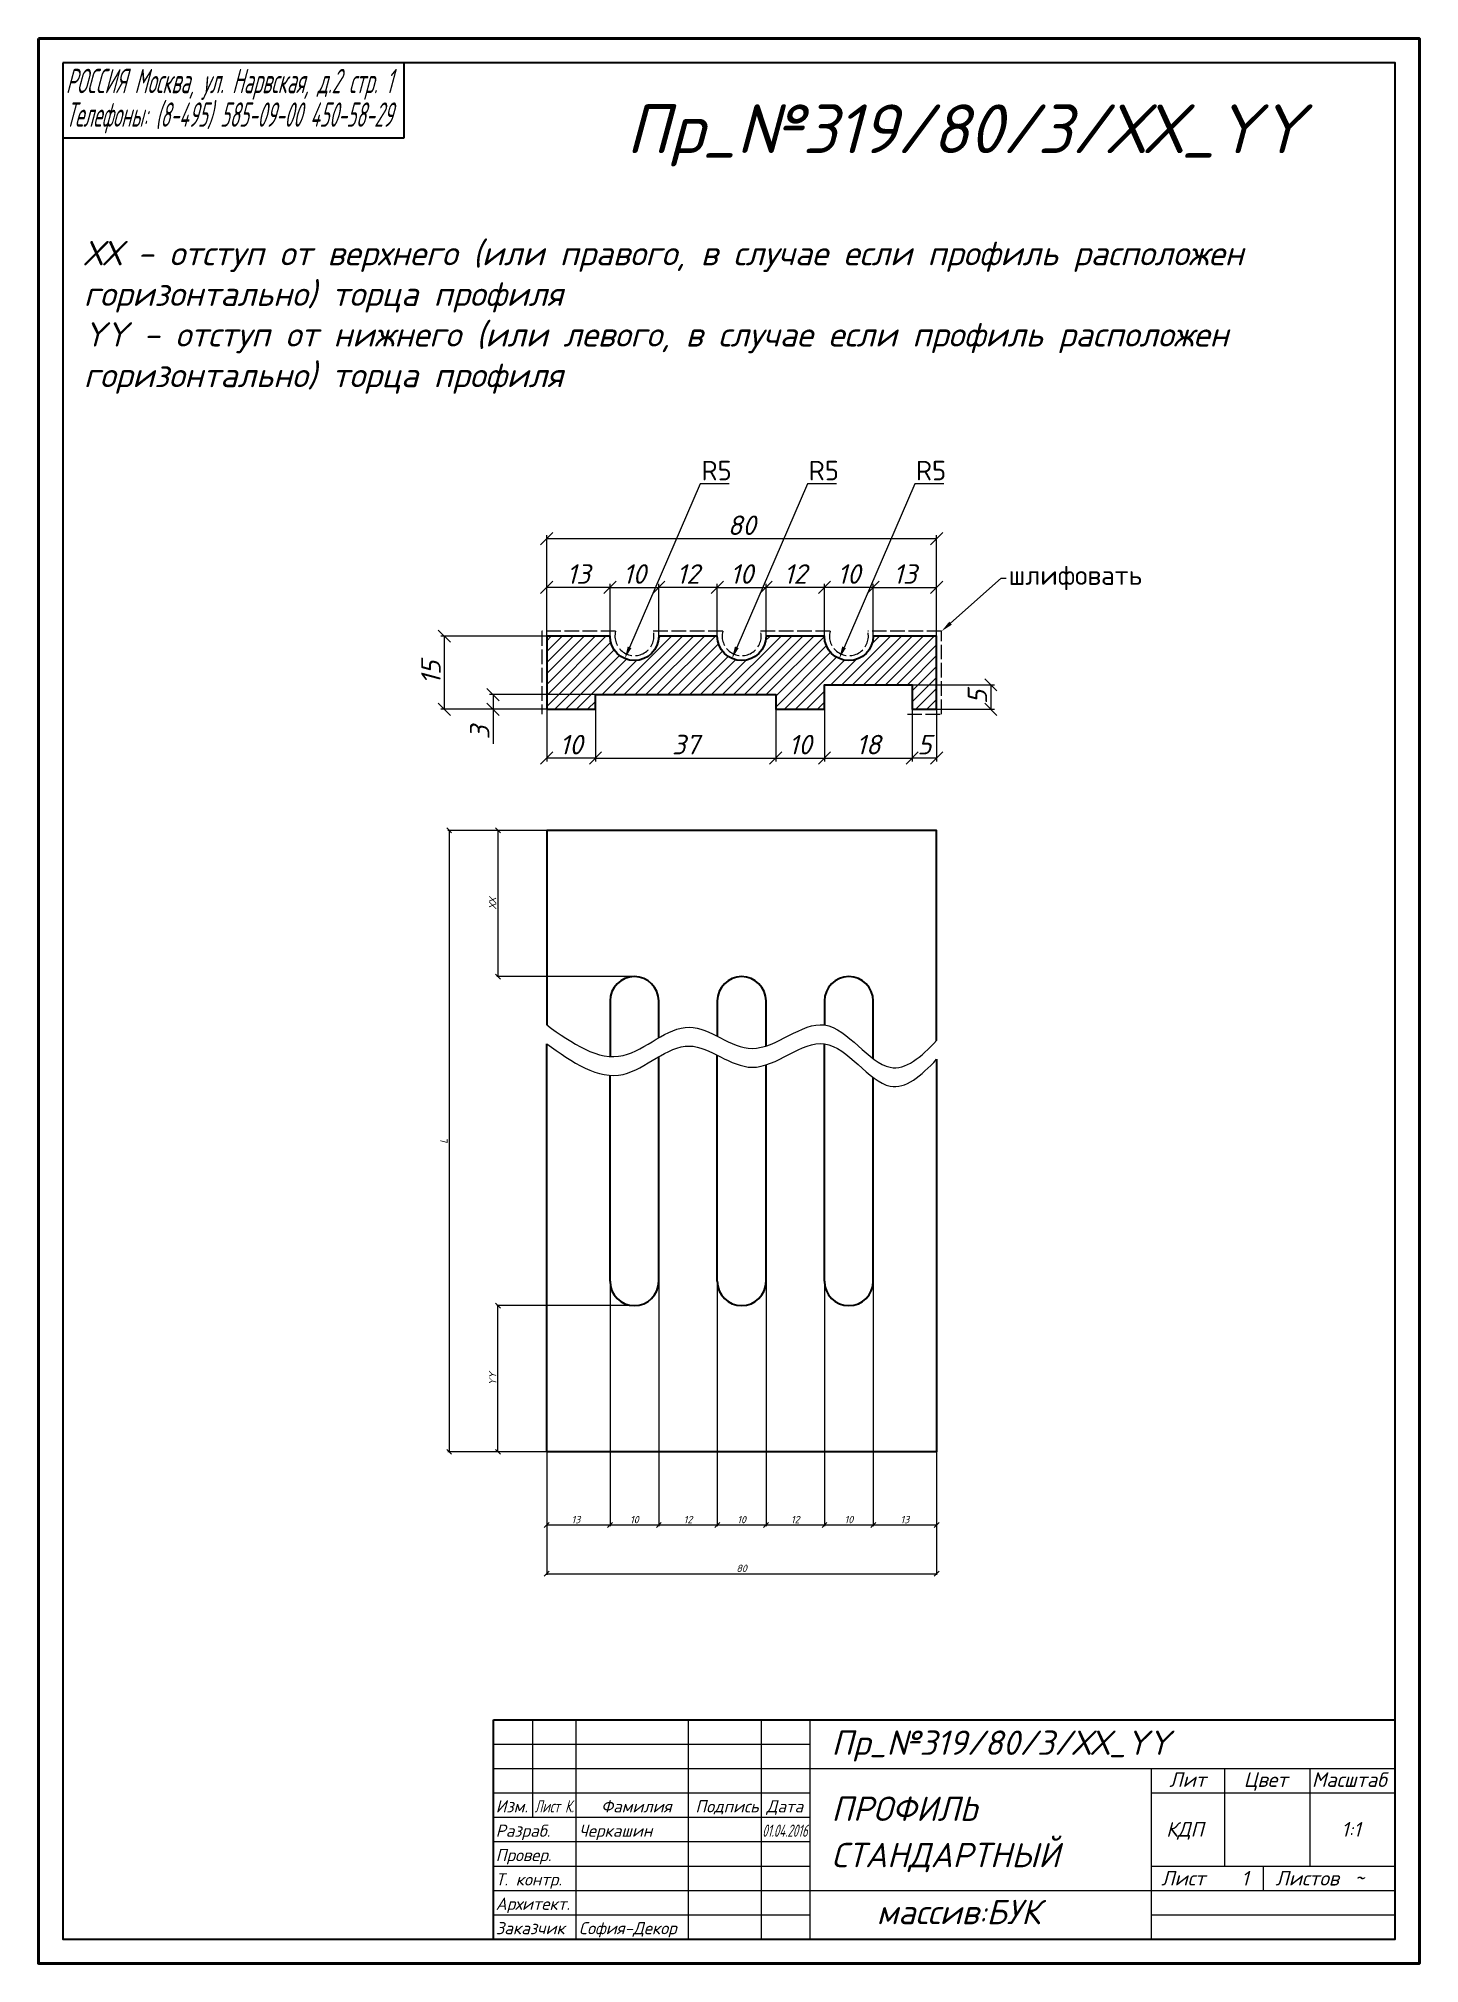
# Model space of a CAD drawing. Header units: millimetres. Extents: x 1918 to 2201, y 118 to 513.
import ezdxf
from ezdxf import colors
from ezdxf.entities.mleader import LeaderData, LeaderLine
from ezdxf.enums import TextEntityAlignment as Align
from ezdxf.math import Vec2, Vec3

# ---------------------------------------------------------------- set-up
doc = ezdxf.new("R2010")
doc.units = ezdxf.units.MM
doc.linetypes.add('ACAD_ISO02W100', pattern=[15, 12, -3])
doc.layers.get('0').update_dxf_attribs({"lineweight": 13})
for name, color, linetype, lineweight in [('Пр_№319', 1, 'Continuous', 35), ('служебный слой ЛИНИИ ПУНКТИРНЫЕ', 7, 'ACAD_ISO02W100', 13), ('служебный слой НАДПИСИ', 7, 'Continuous', 13), ('служебный слой ПОЗИЦИИ', 7, 'Continuous', 13), ('служебный слой РАЗМЕРЫ', 7, 'Continuous', 9), ('служебный слой ШТАМП', 7, 'Continuous', 30), ('служебный слой ШТРИХОВКА', 7, 'Continuous', 5)]:
    doc.layers.add(name, color=color, linetype=linetype, lineweight=lineweight)
doc.styles.add('ЕСКД', font='isocpeur.ttf', dxfattribs={"oblique": 15})
doc.styles.add('ЕСКД профили размеры', font='isocpeur.ttf')
doc.styles.add('ЕСКД штамп_текст', font='isocpeur.ttf')
doc.dimstyles.new('ЕСКД', dxfattribs={"dimtxt": 3.5, "dimasz": 2.5, "dimexe": 0.25, "dimexo": 0, "dimgap": 0.35, "dimtad": 1, "dimdec": 1, "dimzin": 9, "dimtxsty": 'ЕСКД', "dimblk": 'OBLIQUE', "dimcen": 0, "dimclrd": 256, "dimclre": 256, "dimclrt": 256, "dimadec": 1, "dimazin": 0, "dimtfac": 1, "dimtdec": 1, "dimtmove": 0, "dimatfit": 3, "dimldrblk": 'DOTSMALL', "dimfxl": 1, "dimlwd": -1, "dimlwe": -1, "dimarcsym": 0})
doc.dimstyles.new('ЕСКД профили$4', dxfattribs={"dimtxt": 1.5, "dimasz": 1, "dimexe": 0.3, "dimexo": 0, "dimgap": 0.35, "dimtad": 1, "dimtoh": 1, "dimdec": 1, "dimzin": 9, "dimtxsty": 'ЕСКД профили размеры', "dimblk": 'OBLIQUE', "dimcen": 0, "dimse1": 1, "dimclrd": 256, "dimclre": 256, "dimclrt": 256, "dimadec": 1, "dimazin": 0, "dimtfac": 1, "dimtdec": 1, "dimtofl": 0, "dimtmove": 0, "dimatfit": 3, "dimldrblk": 'DOTSMALL', "dimfxl": 1, "dimlwd": -1, "dimlwe": -1, "dimarcsym": 2})

# ---------------------------------------------------------------- blocks, each defined once
blk = doc.blocks.new('_OBLIQUE')
at = {"color": 0, "linetype": 'ByBlock'}
blk.add_line((-0.5, -0.5), (0.5, 0.5), dxfattribs=at)
blk = doc.blocks.new('*D873')
at = {"layer": 'Defpoints', "color": 0, "transparency": 16777216}
for p in [(2032.31, 378.01), (2011.31, 375.01), (2022.31, 375.01)]:
    blk.add_point(p, dxfattribs=at)
at = {"layer": 'служебный слой РАЗМЕРЫ', "transparency": 16777216}
for p, q in [((2032.31, 378.01), (2010.56, 378.01)), ((2011.31, 378.01), (2011.31, 375.01)), ((2022.31, 375.01), (2010.56, 375.01)), ((2011.31, 375.01), (2011.31, 367.94))]:
    blk.add_line(p, q, dxfattribs=at)
at = {"layer": 'служебный слой РАЗМЕРЫ', "transparency": 16777216, "xscale": 2.5, "yscale": 2.5, "zscale": 2.5}
for p, rotation in [((2011.31, 378.01), 90), ((2011.31, 375.01), 270)]:
    blk.add_blockref('_OBLIQUE', p, dxfattribs=dict(at, rotation=rotation))
at = {"layer": 'служебный слой РАЗМЕРЫ', "transparency": 16777216, "insert": (2008.56, 370.22), "char_height": 4, "attachment_point": 5, "rotation": 90, "style": 'ЕСКД'}
blk.add_mtext('3', dxfattribs=at)
blk = doc.blocks.new('_DotSmall')
at = {"color": 0, "linetype": 'ByBlock', "lineweight": -3, "const_width": 0.5}
blk.add_lwpolyline([(-0.0625, 0, 1), (0.0625, 0, 1)], format="xyb", close=True, dxfattribs=at)
blk = doc.blocks.new('*D872')
at = {"layer": 'Defpoints', "color": 0, "transparency": 16777216}
for p in [(2069.31, 375.01), (2079.31, 375.01), (2079.31, 365.01)]:
    blk.add_point(p, dxfattribs=at)
at = {"layer": 'служебный слой РАЗМЕРЫ', "transparency": 16777216}
for p, q in [((2069.31, 375.01), (2069.31, 364.26)), ((2079.31, 375.01), (2079.31, 364.26)), ((2069.31, 365.01), (2079.31, 365.01))]:
    blk.add_line(p, q, dxfattribs=at)
at = {"layer": 'служебный слой РАЗМЕРЫ', "transparency": 16777216, "xscale": 2.5, "yscale": 2.5, "zscale": 2.5, "rotation": 180}
blk.add_blockref('_OBLIQUE', (2069.31, 365.01), dxfattribs=at)
at = {"layer": 'служебный слой РАЗМЕРЫ', "transparency": 16777216, "xscale": 2.5, "yscale": 2.5, "zscale": 2.5}
blk.add_blockref('_OBLIQUE', (2079.31, 365.01), dxfattribs=at)
at = {"layer": 'служебный слой РАЗМЕРЫ', "transparency": 16777216, "insert": (2074.31, 367.76), "char_height": 4, "attachment_point": 5, "style": 'ЕСКД'}
blk.add_mtext('10', dxfattribs=at)
blk = doc.blocks.new('*D871')
at = {"layer": 'Defpoints', "color": 0, "transparency": 16777216}
for p in [(2086.3, 394.6), (2084.31, 390.01)]:
    blk.add_point(p, dxfattribs=at)
at = {"layer": 'служебный слой РАЗМЕРЫ', "transparency": 16777216}
for p, q in [((2097.82, 421.23), (2083.32, 387.71)), ((2103.77, 421.23), (2097.82, 421.23))]:
    blk.add_line(p, q, dxfattribs=at)
blk.add_solid([(2082.94, 387.88), (2083.7, 387.55), (2082.33, 385.42)], dxfattribs=at)
at = {"layer": 'служебный слой РАЗМЕРЫ', "transparency": 16777216, "insert": (2101.17, 423.98), "char_height": 4, "attachment_point": 5, "style": 'ЕСКД профили размеры'}
blk.add_mtext('R5', dxfattribs=at)
blk = doc.blocks.new('*D870')
at = {"layer": 'Defpoints', "color": 0, "transparency": 16777216}
for p in [(2064.3, 394.6), (2062.31, 390.01)]:
    blk.add_point(p, dxfattribs=at)
at = {"layer": 'служебный слой РАЗМЕРЫ', "transparency": 16777216}
for p, q in [((2075.82, 421.23), (2061.32, 387.71)), ((2081.77, 421.23), (2075.82, 421.23))]:
    blk.add_line(p, q, dxfattribs=at)
blk.add_solid([(2060.94, 387.88), (2061.7, 387.55), (2060.33, 385.42)], dxfattribs=at)
at = {"layer": 'служебный слой РАЗМЕРЫ', "transparency": 16777216, "insert": (2079.17, 423.98), "char_height": 4, "attachment_point": 5, "style": 'ЕСКД профили размеры'}
blk.add_mtext('R5', dxfattribs=at)
blk = doc.blocks.new('*D869')
at = {"layer": 'Defpoints', "color": 0, "transparency": 16777216}
for p in [(2042.3, 394.6), (2040.31, 390.01)]:
    blk.add_point(p, dxfattribs=at)
at = {"layer": 'служебный слой РАЗМЕРЫ', "transparency": 16777216}
for p, q in [((2053.82, 421.23), (2039.32, 387.71)), ((2059.77, 421.23), (2053.82, 421.23))]:
    blk.add_line(p, q, dxfattribs=at)
blk.add_solid([(2038.94, 387.88), (2039.7, 387.55), (2038.33, 385.42)], dxfattribs=at)
at = {"layer": 'служебный слой РАЗМЕРЫ', "transparency": 16777216, "insert": (2057.17, 423.98), "char_height": 4, "attachment_point": 5, "style": 'ЕСКД профили размеры'}
blk.add_mtext('R5', dxfattribs=at)
blk = doc.blocks.new('*D868')
at = {"layer": 'Defpoints', "color": 0, "transparency": 16777216}
for p in [(2045.31, 400.01), (2035.31, 390.01), (2045.31, 390.01)]:
    blk.add_point(p, dxfattribs=at)
at = {"layer": 'служебный слой РАЗМЕРЫ', "transparency": 16777216}
for p, q in [((2035.31, 390.01), (2035.31, 400.76)), ((2035.31, 400.01), (2045.31, 400.01)), ((2045.31, 390.01), (2045.31, 400.76))]:
    blk.add_line(p, q, dxfattribs=at)
at = {"layer": 'служебный слой РАЗМЕРЫ', "transparency": 16777216, "xscale": 2.5, "yscale": 2.5, "zscale": 2.5, "rotation": 180}
blk.add_blockref('_OBLIQUE', (2035.31, 400.01), dxfattribs=at)
at = {"layer": 'служебный слой РАЗМЕРЫ', "transparency": 16777216, "xscale": 2.5, "yscale": 2.5, "zscale": 2.5}
blk.add_blockref('_OBLIQUE', (2045.31, 400.01), dxfattribs=at)
at = {"layer": 'служебный слой РАЗМЕРЫ', "transparency": 16777216, "insert": (2040.31, 402.76), "char_height": 4, "attachment_point": 5, "style": 'ЕСКД'}
blk.add_mtext('10', dxfattribs=at)
blk = doc.blocks.new('*D867')
at = {"layer": 'Defpoints', "color": 0, "transparency": 16777216}
for p in [(2067.31, 400.01), (2057.31, 390.01), (2067.31, 390.01)]:
    blk.add_point(p, dxfattribs=at)
at = {"layer": 'служебный слой РАЗМЕРЫ', "transparency": 16777216}
for p, q in [((2057.31, 390.01), (2057.31, 400.76)), ((2057.31, 400.01), (2067.31, 400.01)), ((2067.31, 390.01), (2067.31, 400.76))]:
    blk.add_line(p, q, dxfattribs=at)
at = {"layer": 'служебный слой РАЗМЕРЫ', "transparency": 16777216, "xscale": 2.5, "yscale": 2.5, "zscale": 2.5, "rotation": 180}
blk.add_blockref('_OBLIQUE', (2057.31, 400.01), dxfattribs=at)
at = {"layer": 'служебный слой РАЗМЕРЫ', "transparency": 16777216, "xscale": 2.5, "yscale": 2.5, "zscale": 2.5}
blk.add_blockref('_OBLIQUE', (2067.31, 400.01), dxfattribs=at)
at = {"layer": 'служебный слой РАЗМЕРЫ', "transparency": 16777216, "insert": (2062.31, 402.76), "char_height": 4, "attachment_point": 5, "style": 'ЕСКД'}
blk.add_mtext('10', dxfattribs=at)
blk = doc.blocks.new('*D866')
at = {"layer": 'Defpoints', "color": 0, "transparency": 16777216}
for p in [(2022.31, 375.01), (2032.31, 375.01), (2022.31, 365.01)]:
    blk.add_point(p, dxfattribs=at)
at = {"layer": 'служебный слой РАЗМЕРЫ', "transparency": 16777216}
for p, q in [((2022.31, 375.01), (2022.31, 364.26)), ((2032.31, 375.01), (2032.31, 364.26)), ((2032.31, 365.01), (2022.31, 365.01))]:
    blk.add_line(p, q, dxfattribs=at)
at = {"layer": 'служебный слой РАЗМЕРЫ', "transparency": 16777216, "xscale": 2.5, "yscale": 2.5, "zscale": 2.5, "rotation": 180}
blk.add_blockref('_OBLIQUE', (2022.31, 365.01), dxfattribs=at)
at = {"layer": 'служебный слой РАЗМЕРЫ', "transparency": 16777216, "xscale": 2.5, "yscale": 2.5, "zscale": 2.5}
blk.add_blockref('_OBLIQUE', (2032.31, 365.01), dxfattribs=at)
at = {"layer": 'служебный слой РАЗМЕРЫ', "transparency": 16777216, "insert": (2027.31, 367.76), "char_height": 4, "attachment_point": 5, "style": 'ЕСКД'}
blk.add_mtext('10', dxfattribs=at)
blk = doc.blocks.new('*D865')
at = {"layer": 'Defpoints', "color": 0, "transparency": 16777216}
for p in [(2097.31, 380.01), (2102.31, 375.01), (2113.43, 375.01)]:
    blk.add_point(p, dxfattribs=at)
at = {"layer": 'служебный слой РАЗМЕРЫ', "transparency": 16777216}
for p, q in [((2097.31, 380.01), (2114.18, 380.01)), ((2113.43, 380.01), (2113.43, 375.01)), ((2102.31, 375.01), (2114.18, 375.01))]:
    blk.add_line(p, q, dxfattribs=at)
at = {"layer": 'служебный слой РАЗМЕРЫ', "transparency": 16777216, "xscale": 2.5, "yscale": 2.5, "zscale": 2.5}
for p, rotation in [((2113.43, 380.01), 90), ((2113.43, 375.01), 270)]:
    blk.add_blockref('_OBLIQUE', p, dxfattribs=dict(at, rotation=rotation))
at = {"layer": 'служебный слой РАЗМЕРЫ', "transparency": 16777216, "insert": (2110.68, 377.51), "char_height": 4, "attachment_point": 5, "rotation": 90, "style": 'ЕСКД'}
blk.add_mtext('5', dxfattribs=at)
blk = doc.blocks.new('*D864')
at = {"layer": 'Defpoints', "color": 0, "transparency": 16777216}
for p in [(2097.31, 375.01), (2102.31, 375.01), (2097.31, 365.01)]:
    blk.add_point(p, dxfattribs=at)
at = {"layer": 'служебный слой РАЗМЕРЫ', "transparency": 16777216}
for p, q in [((2097.31, 375.01), (2097.31, 364.26)), ((2102.31, 375.01), (2102.31, 364.26)), ((2102.31, 365.01), (2097.31, 365.01))]:
    blk.add_line(p, q, dxfattribs=at)
at = {"layer": 'служебный слой РАЗМЕРЫ', "transparency": 16777216, "xscale": 2.5, "yscale": 2.5, "zscale": 2.5, "rotation": 180}
blk.add_blockref('_OBLIQUE', (2097.31, 365.01), dxfattribs=at)
at = {"layer": 'служебный слой РАЗМЕРЫ', "transparency": 16777216, "xscale": 2.5, "yscale": 2.5, "zscale": 2.5}
blk.add_blockref('_OBLIQUE', (2102.31, 365.01), dxfattribs=at)
at = {"layer": 'служебный слой РАЗМЕРЫ', "transparency": 16777216, "insert": (2099.81, 367.76), "char_height": 4, "attachment_point": 5, "style": 'ЕСКД'}
blk.add_mtext('5', dxfattribs=at)
blk = doc.blocks.new('*D863')
at = {"layer": 'Defpoints', "color": 0, "transparency": 16777216}
for p in [(2022.31, 400.01), (2022.31, 390.01), (2035.31, 390.01)]:
    blk.add_point(p, dxfattribs=at)
at = {"layer": 'служебный слой РАЗМЕРЫ', "transparency": 16777216}
for p, q in [((2022.31, 390.01), (2022.31, 400.76)), ((2035.31, 400.01), (2022.31, 400.01)), ((2035.31, 390.01), (2035.31, 400.76))]:
    blk.add_line(p, q, dxfattribs=at)
at = {"layer": 'служебный слой РАЗМЕРЫ', "transparency": 16777216, "xscale": 2.5, "yscale": 2.5, "zscale": 2.5, "rotation": 180}
blk.add_blockref('_OBLIQUE', (2022.31, 400.01), dxfattribs=at)
at = {"layer": 'служебный слой РАЗМЕРЫ', "transparency": 16777216, "xscale": 2.5, "yscale": 2.5, "zscale": 2.5}
blk.add_blockref('_OBLIQUE', (2035.31, 400.01), dxfattribs=at)
at = {"layer": 'служебный слой РАЗМЕРЫ', "transparency": 16777216, "insert": (2028.81, 402.76), "char_height": 4, "attachment_point": 5, "style": 'ЕСКД'}
blk.add_mtext('13', dxfattribs=at)
blk = doc.blocks.new('*D862')
at = {"layer": 'Defpoints', "color": 0, "transparency": 16777216}
for p in [(2045.31, 400.01), (2045.31, 390.01), (2057.31, 390.01)]:
    blk.add_point(p, dxfattribs=at)
at = {"layer": 'служебный слой РАЗМЕРЫ', "transparency": 16777216}
for p, q in [((2045.31, 390.01), (2045.31, 400.76)), ((2057.31, 400.01), (2045.31, 400.01)), ((2057.31, 390.01), (2057.31, 400.76))]:
    blk.add_line(p, q, dxfattribs=at)
at = {"layer": 'служебный слой РАЗМЕРЫ', "transparency": 16777216, "xscale": 2.5, "yscale": 2.5, "zscale": 2.5, "rotation": 180}
blk.add_blockref('_OBLIQUE', (2045.31, 400.01), dxfattribs=at)
at = {"layer": 'служебный слой РАЗМЕРЫ', "transparency": 16777216, "xscale": 2.5, "yscale": 2.5, "zscale": 2.5}
blk.add_blockref('_OBLIQUE', (2057.31, 400.01), dxfattribs=at)
at = {"layer": 'служебный слой РАЗМЕРЫ', "transparency": 16777216, "insert": (2051.31, 402.76), "char_height": 4, "attachment_point": 5, "style": 'ЕСКД'}
blk.add_mtext('12', dxfattribs=at)
blk = doc.blocks.new('*D861')
at = {"layer": 'Defpoints', "color": 0, "transparency": 16777216}
for p in [(2067.31, 400.01), (2067.31, 390.01), (2079.31, 390.01)]:
    blk.add_point(p, dxfattribs=at)
at = {"layer": 'служебный слой РАЗМЕРЫ', "transparency": 16777216}
for p, q in [((2067.31, 390.01), (2067.31, 400.76)), ((2079.31, 400.01), (2067.31, 400.01)), ((2079.31, 390.01), (2079.31, 400.76))]:
    blk.add_line(p, q, dxfattribs=at)
at = {"layer": 'служебный слой РАЗМЕРЫ', "transparency": 16777216, "xscale": 2.5, "yscale": 2.5, "zscale": 2.5, "rotation": 180}
blk.add_blockref('_OBLIQUE', (2067.31, 400.01), dxfattribs=at)
at = {"layer": 'служебный слой РАЗМЕРЫ', "transparency": 16777216, "xscale": 2.5, "yscale": 2.5, "zscale": 2.5}
blk.add_blockref('_OBLIQUE', (2079.31, 400.01), dxfattribs=at)
at = {"layer": 'служебный слой РАЗМЕРЫ', "transparency": 16777216, "insert": (2073.31, 402.76), "char_height": 4, "attachment_point": 5, "style": 'ЕСКД'}
blk.add_mtext('12', dxfattribs=at)
blk = doc.blocks.new('*D860')
at = {"layer": 'Defpoints', "color": 0, "transparency": 16777216}
for p in [(2079.31, 400.01), (2079.31, 390.01), (2089.31, 390.01)]:
    blk.add_point(p, dxfattribs=at)
at = {"layer": 'служебный слой РАЗМЕРЫ', "transparency": 16777216}
for p, q in [((2079.31, 390.01), (2079.31, 400.76)), ((2089.31, 400.01), (2079.31, 400.01)), ((2089.31, 390.01), (2089.31, 400.76))]:
    blk.add_line(p, q, dxfattribs=at)
at = {"layer": 'служебный слой РАЗМЕРЫ', "transparency": 16777216, "xscale": 2.5, "yscale": 2.5, "zscale": 2.5, "rotation": 180}
blk.add_blockref('_OBLIQUE', (2079.31, 400.01), dxfattribs=at)
at = {"layer": 'служебный слой РАЗМЕРЫ', "transparency": 16777216, "xscale": 2.5, "yscale": 2.5, "zscale": 2.5}
blk.add_blockref('_OBLIQUE', (2089.31, 400.01), dxfattribs=at)
at = {"layer": 'служебный слой РАЗМЕРЫ', "transparency": 16777216, "insert": (2084.31, 402.76), "char_height": 4, "attachment_point": 5, "style": 'ЕСКД'}
blk.add_mtext('10', dxfattribs=at)
blk = doc.blocks.new('*D859')
at = {"layer": 'Defpoints', "color": 0, "transparency": 16777216}
for p in [(2102.31, 400.01), (2089.31, 390.01), (2102.31, 390.01)]:
    blk.add_point(p, dxfattribs=at)
at = {"layer": 'служебный слой РАЗМЕРЫ', "transparency": 16777216}
for p, q in [((2089.31, 390.01), (2089.31, 400.76)), ((2089.31, 400.01), (2102.31, 400.01)), ((2102.31, 390.01), (2102.31, 400.76))]:
    blk.add_line(p, q, dxfattribs=at)
at = {"layer": 'служебный слой РАЗМЕРЫ', "transparency": 16777216, "xscale": 2.5, "yscale": 2.5, "zscale": 2.5, "rotation": 180}
blk.add_blockref('_OBLIQUE', (2089.31, 400.01), dxfattribs=at)
at = {"layer": 'служебный слой РАЗМЕРЫ', "transparency": 16777216, "xscale": 2.5, "yscale": 2.5, "zscale": 2.5}
blk.add_blockref('_OBLIQUE', (2102.31, 400.01), dxfattribs=at)
at = {"layer": 'служебный слой РАЗМЕРЫ', "transparency": 16777216, "insert": (2095.81, 402.76), "char_height": 4, "attachment_point": 5, "style": 'ЕСКД'}
blk.add_mtext('13', dxfattribs=at)
blk = doc.blocks.new('*D858')
at = {"layer": 'Defpoints', "color": 0, "transparency": 16777216}
for p in [(2102.31, 410.01), (2022.31, 390.01), (2102.31, 390.01)]:
    blk.add_point(p, dxfattribs=at)
at = {"layer": 'служебный слой РАЗМЕРЫ', "transparency": 16777216}
for p, q in [((2022.31, 390.01), (2022.31, 410.76)), ((2102.31, 390.01), (2102.31, 410.76)), ((2022.31, 410.01), (2102.31, 410.01))]:
    blk.add_line(p, q, dxfattribs=at)
at = {"layer": 'служебный слой РАЗМЕРЫ', "transparency": 16777216, "xscale": 2.5, "yscale": 2.5, "zscale": 2.5, "rotation": 180}
blk.add_blockref('_OBLIQUE', (2022.31, 410.01), dxfattribs=at)
at = {"layer": 'служебный слой РАЗМЕРЫ', "transparency": 16777216, "xscale": 2.5, "yscale": 2.5, "zscale": 2.5}
blk.add_blockref('_OBLIQUE', (2102.31, 410.01), dxfattribs=at)
at = {"layer": 'служебный слой РАЗМЕРЫ', "transparency": 16777216, "insert": (2062.31, 412.76), "char_height": 4, "attachment_point": 5, "style": 'ЕСКД'}
blk.add_mtext('80', dxfattribs=at)
blk = doc.blocks.new('*D857')
at = {"layer": 'Defpoints', "color": 0, "transparency": 16777216}
for p in [(2032.31, 375.01), (2069.31, 375.01), (2069.31, 365.01)]:
    blk.add_point(p, dxfattribs=at)
at = {"layer": 'служебный слой РАЗМЕРЫ', "transparency": 16777216}
for p, q in [((2032.31, 375.01), (2032.31, 364.26)), ((2069.31, 375.01), (2069.31, 364.26)), ((2032.31, 365.01), (2069.31, 365.01))]:
    blk.add_line(p, q, dxfattribs=at)
at = {"layer": 'служебный слой РАЗМЕРЫ', "transparency": 16777216, "xscale": 2.5, "yscale": 2.5, "zscale": 2.5, "rotation": 180}
blk.add_blockref('_OBLIQUE', (2032.31, 365.01), dxfattribs=at)
at = {"layer": 'служебный слой РАЗМЕРЫ', "transparency": 16777216, "xscale": 2.5, "yscale": 2.5, "zscale": 2.5}
blk.add_blockref('_OBLIQUE', (2069.31, 365.01), dxfattribs=at)
at = {"layer": 'служебный слой РАЗМЕРЫ', "transparency": 16777216, "insert": (2050.81, 367.76), "char_height": 4, "attachment_point": 5, "style": 'ЕСКД'}
blk.add_mtext('37', dxfattribs=at)
blk = doc.blocks.new('*D856')
at = {"layer": 'Defpoints', "color": 0, "transparency": 16777216}
for p in [(2001.31, 390.01), (2022.31, 390.01), (2022.31, 375.01)]:
    blk.add_point(p, dxfattribs=at)
at = {"layer": 'служебный слой РАЗМЕРЫ', "transparency": 16777216}
for p, q in [((2022.31, 390.01), (2000.56, 390.01)), ((2001.31, 375.01), (2001.31, 390.01)), ((2022.31, 375.01), (2000.56, 375.01))]:
    blk.add_line(p, q, dxfattribs=at)
at = {"layer": 'служебный слой РАЗМЕРЫ', "transparency": 16777216, "xscale": 2.5, "yscale": 2.5, "zscale": 2.5}
for p, rotation in [((2001.31, 390.01), 90), ((2001.31, 375.01), 270)]:
    blk.add_blockref('_OBLIQUE', p, dxfattribs=dict(at, rotation=rotation))
at = {"layer": 'служебный слой РАЗМЕРЫ', "transparency": 16777216, "insert": (1998.56, 382.51), "char_height": 4, "attachment_point": 5, "rotation": 90, "style": 'ЕСКД'}
blk.add_mtext('15', dxfattribs=at)
blk = doc.blocks.new('*D855')
at = {"layer": 'Defpoints', "color": 0, "transparency": 16777216}
for p in [(2079.31, 375.01), (2097.31, 375.01), (2097.31, 365.01)]:
    blk.add_point(p, dxfattribs=at)
at = {"layer": 'служебный слой РАЗМЕРЫ', "transparency": 16777216}
for p, q in [((2079.31, 375.01), (2079.31, 364.26)), ((2097.31, 375.01), (2097.31, 364.26)), ((2079.31, 365.01), (2097.31, 365.01))]:
    blk.add_line(p, q, dxfattribs=at)
at = {"layer": 'служебный слой РАЗМЕРЫ', "transparency": 16777216, "xscale": 2.5, "yscale": 2.5, "zscale": 2.5, "rotation": 180}
blk.add_blockref('_OBLIQUE', (2079.31, 365.01), dxfattribs=at)
at = {"layer": 'служебный слой РАЗМЕРЫ', "transparency": 16777216, "xscale": 2.5, "yscale": 2.5, "zscale": 2.5}
blk.add_blockref('_OBLIQUE', (2097.31, 365.01), dxfattribs=at)
at = {"layer": 'служебный слой РАЗМЕРЫ', "transparency": 16777216, "insert": (2088.31, 367.76), "char_height": 4, "attachment_point": 5, "style": 'ЕСКД'}
blk.add_mtext('18', dxfattribs=at)
blk = doc.blocks.new('*D847')
at = {"layer": 'Defpoints', "color": 0, "transparency": 16777216}
for p in [(2035.31, 257.66), (2022.31, 222.66), (2035.31, 207.66)]:
    blk.add_point(p, dxfattribs=at)
at = {"layer": 'служебный слой РАЗМЕРЫ', "transparency": 16777216}
for p, q in [((2035.31, 257.66), (2035.31, 207.41)), ((2022.31, 222.66), (2022.31, 207.41)), ((2022.31, 207.66), (2035.31, 207.66))]:
    blk.add_line(p, q, dxfattribs=at)
at = {"layer": 'служебный слой РАЗМЕРЫ', "transparency": 16777216, "rotation": 180}
blk.add_blockref('_OBLIQUE', (2022.31, 207.66), dxfattribs=at)
at = {"layer": 'служебный слой РАЗМЕРЫ', "transparency": 16777216}
blk.add_blockref('_OBLIQUE', (2035.31, 207.66), dxfattribs=at)
at = {"layer": 'служебный слой РАЗМЕРЫ', "transparency": 16777216, "insert": (2028.31, 208.76), "char_height": 1.5, "attachment_point": 5, "style": 'ЕСКД'}
blk.add_mtext('13', dxfattribs=at)
blk = doc.blocks.new('*D846')
at = {"layer": 'Defpoints', "color": 0, "transparency": 16777216}
for p in [(2022.31, 350.16), (2002.31, 222.66), (2022.31, 222.66)]:
    blk.add_point(p, dxfattribs=at)
at = {"layer": 'служебный слой РАЗМЕРЫ', "transparency": 16777216}
for p, q in [((2022.31, 350.16), (2002.06, 350.16)), ((2002.31, 350.16), (2002.31, 222.66)), ((2022.31, 222.66), (2002.06, 222.66))]:
    blk.add_line(p, q, dxfattribs=at)
for p, rotation in [((2002.31, 350.16), 90), ((2002.31, 222.66), 270)]:
    blk.add_blockref('_OBLIQUE', p, dxfattribs=dict(at, rotation=rotation))
at = {"layer": 'служебный слой РАЗМЕРЫ', "transparency": 16777216, "insert": (2001.21, 286.41), "char_height": 1.5, "attachment_point": 5, "rotation": 90, "style": 'ЕСКД'}
blk.add_mtext('L', dxfattribs=at)
blk = doc.blocks.new('*D845')
at = {"layer": 'Defpoints', "color": 0, "transparency": 16777216}
for p in [(2022.31, 350.16), (2012.31, 320.16), (2040.31, 320.16)]:
    blk.add_point(p, dxfattribs=at)
at = {"layer": 'служебный слой РАЗМЕРЫ', "transparency": 16777216}
for p, q in [((2022.31, 350.16), (2012.06, 350.16)), ((2012.31, 350.16), (2012.31, 320.16)), ((2040.31, 320.16), (2012.06, 320.16))]:
    blk.add_line(p, q, dxfattribs=at)
for p, rotation in [((2012.31, 350.16), 90), ((2012.31, 320.16), 270)]:
    blk.add_blockref('_OBLIQUE', p, dxfattribs=dict(at, rotation=rotation))
at = {"layer": 'служебный слой РАЗМЕРЫ', "transparency": 16777216, "insert": (2011.21, 335.16), "char_height": 1.5, "attachment_point": 5, "rotation": 90, "style": 'ЕСКД'}
blk.add_mtext('ХХ', dxfattribs=at)

msp = doc.modelspace()

# ---------------------------------------------------------------- hatches: boundary and pattern name
at = {"layer": 'служебный слой ШТРИХОВКА'}
h = msp.add_hatch(dxfattribs=at)
h.set_pattern_fill('ANSI31', color=256, scale=0.5, style=0)
h.set_pattern_definition([(45, (-992.8924, 467.5718), (-1.122532, 1.122532), [])])
h.paths.add_polyline_path([(2097.31, 380.01), (2097.31, 375.01), (2102.31, 375.01), (2102.31, 390.01), (2089.31, 390.01, -1), (2079.31, 390.01), (2067.31, 390.01, -1), (2057.31, 390.01), (2045.31, 390.01, -1), (2035.31, 390.01), (2022.31, 390.01), (2022.31, 375.01), (2032.31, 375.01), (2032.31, 378.01), (2069.31, 378.01), (2069.31, 375.01), (2079.31, 375.01), (2079.31, 380.01)])

# ---------------------------------------------------------------- linework, layer by layer
at = {"layer": 'Пр_№319'}
for points in [[(2102.31, 375.01), (2102.31, 390.01), (2089.31, 390.01, -1), (2079.31, 390.01), (2067.31, 390.01, -1), (2057.31, 390.01), (2045.31, 390.01, -1), (2035.31, 390.01), (2022.31, 390.01), (2022.31, 375.01), (2032.31, 375.01), (2032.31, 378.01), (2069.31, 378.01), (2069.31, 375.01), (2069.31, 375.01), (2079.31, 375.01), (2079.31, 375.01), (2079.31, 380.01), (2097.31, 380.01), (2097.31, 375.01), (2102.31, 375.01)], [(2045.31, 307.62), (2045.31, 315.16, 1), (2035.31, 315.16), (2035.31, 303.77)], [(2067.31, 305.92), (2067.31, 315.16, 1), (2057.31, 315.16), (2057.31, 307.92)], [(2089.31, 303.34), (2089.31, 315.16, 1), (2079.31, 315.16), (2079.31, 310.24)]]:
    msp.add_lwpolyline(points, format="xyb", dxfattribs=at)
for points in [[(2102.31, 307.08), (2102.31, 350.16), (2022.31, 350.16), (2022.31, 310.24)], [(2102.31, 303.21), (2102.31, 222.66), (2022.31, 222.66), (2022.31, 306.36)], [(2079.31, 257.66), (2079.31, 306.36)], [(2045.31, 257.66), (2045.31, 303.74)], [(2057.31, 257.66), (2057.31, 304.04)], [(2067.31, 257.66), (2067.31, 302.05)], [(2035.31, 257.66), (2035.31, 299.89)], [(2089.31, 257.66), (2089.31, 299.46)]]:
    msp.add_lwpolyline(points, dxfattribs=at)
for centre in [(2040.31, 257.66), (2062.31, 257.66), (2084.31, 257.66)]:
    msp.add_arc(centre, 5, 180, 0, dxfattribs=at)
at = {"layer": 'служебный слой ЛИНИИ ПУНКТИРНЫЕ', "ltscale": 0.25}
msp.add_lwpolyline([(2096.31, 374.01), (2103.31, 374.01), (2103.31, 391.01), (2088.19, 391.01, -1.290994), (2080.44, 391.01), (2066.19, 391.01, -1.290994), (2058.44, 391.01), (2044.19, 391.01, -1.290994), (2036.44, 391.01), (2021.31, 391.01), (2021.31, 374.01)], format="xyb", dxfattribs=at)
at = {"layer": 'служебный слой ШТАМП', "lineweight": 35}
for p, q in [((1993.04, 492.27), (1993.04, 507.62)), ((1923.04, 492.27), (1993.04, 492.27)), ((2011.39, 167.69), (2196.39, 167.69)), ((2011.39, 122.69), (2011.39, 167.69))]:
    msp.add_line(p, q, dxfattribs=at)
at = {"layer": 'служебный слой ШТАМП', "lineweight": -3}
for p, q in [((2019.39, 167.69), (2019.39, 147.69)), ((2028.39, 122.69), (2028.39, 167.69)), ((2051.39, 122.69), (2051.39, 167.69)), ((2066.39, 122.69), (2066.39, 167.69)), ((2076.39, 122.69), (2076.39, 167.69)), ((2011.39, 162.69), (2076.39, 162.69)), ((2011.39, 157.69), (2196.39, 157.69)), ((2146.39, 122.69), (2146.39, 157.69)), ((2161.39, 157.69), (2161.39, 137.69)), ((2178.89, 157.69), (2178.89, 137.69)), ((2011.39, 152.69), (2076.39, 152.69)), ((2146.39, 152.69), (2196.39, 152.69)), ((2011.39, 147.69), (2076.39, 147.69)), ((2011.39, 142.69), (2076.39, 142.69)), ((2011.39, 137.69), (2076.39, 137.69)), ((2146.39, 137.69), (2196.39, 137.69)), ((2169.39, 132.69), (2169.39, 137.69)), ((2011.39, 132.69), (2196.39, 132.69)), ((2011.39, 127.69), (2076.39, 127.69)), ((2146.39, 127.69), (2196.39, 127.69))]:
    msp.add_line(p, q, dxfattribs=at)
at = {"layer": 'служебный слой ШТАМП', "color": 6, "lineweight": 50}
msp.add_lwpolyline([(1918.04, 512.62), (1918.04, 117.69), (2201.39, 117.69), (2201.39, 512.62)], close=True, dxfattribs=at)
at = {"layer": 'служебный слой ШТАМП', "lineweight": 35}
msp.add_lwpolyline([(1923.04, 507.62), (1923.04, 122.69), (2196.39, 122.69), (2196.39, 507.62)], close=True, dxfattribs=at)
at = {"layer": 'служебный слой ШТРИХОВКА'}
for points in [[(2022.31, 310.24), (2027.58, 306.5), (2037.43, 299.5), (2051.14, 314.32), (2065, 300.6), (2079.91, 316.54), (2091.58, 297.22), (2099.13, 303.62), (2102.31, 307.08)], [(2022.31, 306.36), (2027.58, 302.63), (2037.43, 295.63), (2051.14, 310.45), (2065, 296.72), (2079.91, 312.66), (2091.58, 293.35), (2099.13, 299.75), (2102.31, 303.21)]]:
    msp.add_open_spline(points, degree=3, knots=[0, 0, 0, 0, 16.914398, 31.673167, 45.232529, 60.868694, 76.888333, 88.564807, 88.564807, 88.564807, 88.564807], dxfattribs=at)

# ---------------------------------------------------------------- texts
at = {"layer": 'служебный слой НАДПИСИ', "style": 'ЕСКД', "oblique": 15}
msp.add_text('Пр_№319/80/3/ХХ_YY', height=10, dxfattribs=at).set_placement((2038.63, 489.1))
at = {"layer": 'служебный слой НАДПИСИ', "insert": (1927.33, 471.09), "char_height": 5, "attachment_point": 1, "style": 'ЕСКД'}
msp.add_mtext_dynamic_manual_height_columns('ХХ - отступ от верхнего (или правого, в случае если профиль расположен горизонтально) торца профиля\\PYY - отступ от нижнего (или левого, в случае если профиль расположен горизонтально) торца профиля', width=257.9156, gutter_width=15, heights=[0], dxfattribs=at)
at = {"layer": 'служебный слой ШТАМП', "lineweight": -3, "style": 'ЕСКД', "oblique": 15}
for s, height, width, p, p2 in [('РОССИЯ Москва, ул. Нарвская, д.2 стр. 1', 5, 0.525515, (1923.64, 501.4), (1990.64, 501.4)), ('Телефоны: (8-495) 585-09-00 450-58-29', 5, 0.531771, (1923.64, 494.51), (1990.64, 494.51)), ('Лист К.', 2.5, 0.68412, (2019.85, 148.69), (2027.89, 148.69)), ('01.04.2016', 2.5, 0.631972, (2066.52, 143.69), (2075.84, 143.69))]:
    msp.add_text(s, height=height, dxfattribs=dict(at, width=width)).set_placement(p, p2, align=Align.FIT)
for s, height, p in [('Пр_№319/80/3/ХХ_YY', 5, (2080.73, 160.49)), ('Лит', 3, (2150.04, 153.92)), ('Цвет', 3, (2165.32, 153.92)), ('Масштаб', 3, (2179.31, 153.92)), ('Изм.', 2.5, (2011.85, 148.69)), ('Фамилия', 2.5, (2033.46, 148.69)), ('Подпись', 2.5, (2052.82, 148.69)), ('Дата', 2.5, (2067.39, 148.69)), ('ПРОФИЛЬ', 5, (2080.73, 146.94)), ('Разраб.', 2.5, (2011.85, 143.69)), ('Черкашин', 2.5, (2028.93, 143.69)), ('КДП', 3, (2149.42, 143.71)), ('1:1', 3, (2185.34, 143.71)), ('СТАНДАРТНЫЙ', 5, (2080.73, 137.44)), ('Провер.', 2.5, (2011.85, 138.69)), ('Т. контр.', 2.5, (2011.85, 133.69)), ('Лист', 3, (2148.39, 133.69)), ('Листов', 3, (2171.83, 133.69)), ('Архитект.', 2.5, (2011.85, 128.69)), ('массив:БУК', 5, (2090, 125.75)), ('Заказчик', 2.5, (2011.85, 123.69)), ('София-Декор', 2.5, (2028.93, 123.69))]:
    msp.add_text(s, height=height, dxfattribs=at).set_placement(p)
for s, p in [('1', (2165.58, 136.67)), ('~', (2189.02, 136.67))]:
    msp.add_text(s, height=3, dxfattribs=at).set_placement(p, align=Align.TOP_CENTER)

# ---------------------------------------------------------------- dimensions: what is measured, and where the dimension line sits
at = {"layer": 'служебный слой РАЗМЕРЫ'}
for center, mpoint, picture, middle in [((2040.31, 390.01), (2042.3, 394.6), '*D869', (2057.17, 421.23)), ((2062.31, 390.01), (2064.3, 394.6), '*D870', (2079.17, 421.23)), ((2084.31, 390.01), (2086.3, 394.6), '*D871', (2101.17, 421.23))]:
    dim = msp.add_radius_dim(center=center, mpoint=mpoint, dimstyle='ЕСКД профили$4', override={"dimtxt": 4, "dimasz": 2.5, "dimgap": 0.75, "dimsah": 1}, dxfattribs=at)
    dim.commit()
    dim.dimension.update_dxf_attribs({"geometry": picture, "text_midpoint": middle, "dimtype": 132})
for base, p1, p2, picture, middle in [((2102.31, 410.01), (2022.31, 390.01), (2102.31, 390.01), '*D858', (2062.31, 412.76)), ((2045.31, 400.01), (2035.31, 390.01), (2045.31, 390.01), '*D868', (2040.31, 402.76)), ((2067.31, 400.01), (2057.31, 390.01), (2067.31, 390.01), '*D867', (2062.31, 402.76)), ((2069.31, 365.01), (2032.31, 375.01), (2069.31, 375.01), '*D857', (2050.81, 367.76)), ((2079.31, 365.01), (2069.31, 375.01), (2079.31, 375.01), '*D872', (2074.31, 367.76)), ((2097.31, 365.01), (2079.31, 375.01), (2097.31, 375.01), '*D855', (2088.31, 367.76))]:
    dim = msp.add_linear_dim(base=base, p1=p1, p2=p2, dimstyle='ЕСКД', override={"dimtxt": 4, "dimasz": 2.5, "dimexe": 0.75, "dimgap": 0.75, "dimblk1": 'OBLIQUE', "dimblk2": 'OBLIQUE', "dimsah": 1}, dxfattribs=at)
    dim.commit()
    dim.dimension.update_dxf_attribs({"geometry": picture, "text_midpoint": middle})
for base, p1, p2, angle, picture, middle in [((2022.31, 400.01), (2035.31, 390.01), (2022.31, 390.01), 180, '*D863', (2028.81, 402.76)), ((2045.31, 400.01), (2057.31, 390.01), (2045.31, 390.01), 180, '*D862', (2051.31, 402.76)), ((2067.31, 400.01), (2079.31, 390.01), (2067.31, 390.01), 180, '*D861', (2073.31, 402.76)), ((2079.31, 400.01), (2089.31, 390.01), (2079.31, 390.01), 180, '*D860', (2084.31, 402.76)), ((2102.31, 400.01), (2089.31, 390.01), (2102.31, 390.01), 180, '*D859', (2095.81, 402.76)), ((2001.31, 390.01), (2022.31, 375.01), (2022.31, 390.01), 90, '*D856', (1998.56, 382.51)), ((2011.31, 375.01), (2032.31, 378.01), (2022.31, 375.01), 90, '*D873', (2008.56, 370.22)), ((2113.43, 375.01), (2097.31, 380.01), (2102.31, 375.01), 90, '*D865', (2110.68, 377.51)), ((2022.31, 365.01), (2032.31, 375.01), (2022.31, 375.01), 180, '*D866', (2027.31, 367.76)), ((2097.31, 365.01), (2102.31, 375.01), (2097.31, 375.01), 180, '*D864', (2099.81, 367.76))]:
    dim = msp.add_linear_dim(base=base, p1=p1, p2=p2, angle=angle, dimstyle='ЕСКД', override={"dimtxt": 4, "dimasz": 2.5, "dimexe": 0.75, "dimgap": 0.75, "dimblk1": 'OBLIQUE', "dimblk2": 'OBLIQUE', "dimsah": 1}, dxfattribs=at)
    dim.commit()
    dim.dimension.update_dxf_attribs({"geometry": picture, "text_midpoint": middle})
for base, p2, text, picture, middle in [((2002.31, 222.66), (2022.31, 222.66), 'L', '*D846', (2001.21, 286.41)), ((2012.31, 320.16), (2040.31, 320.16), 'ХХ', '*D845', (2011.21, 335.16))]:
    dim = msp.add_linear_dim(base=base, p1=(2022.31, 350.16), p2=p2, angle=90, text=text, dimstyle='ЕСКД', override={"dimtxt": 1.5, "dimasz": 1}, dxfattribs=at)
    dim.commit()
    dim.dimension.update_dxf_attribs({"geometry": picture, "text_midpoint": middle})
dim = msp.add_linear_dim(base=(2035.31, 207.66), p1=(2022.31, 222.66), p2=(2035.31, 257.66), dimstyle='ЕСКД', override={"dimtxt": 1.5, "dimasz": 1}, dxfattribs=at)
dim.commit()
dim.dimension.update_dxf_attribs({"geometry": '*D847', "text_midpoint": (2028.31, 207.66), "dimtype": 128})
for base, p1, p2 in [((2045.31, 207.66), (2035.31, 257.66), (2045.31, 257.66)), ((2057.31, 207.66), (2045.31, 257.66), (2057.31, 257.66)), ((2067.31, 207.66), (2057.31, 257.66), (2067.31, 257.66)), ((2079.31, 207.66), (2067.31, 257.66), (2079.31, 257.66)), ((2089.31, 207.66), (2079.31, 257.66), (2089.31, 257.66)), ((2102.31, 207.66), (2089.31, 257.66), (2102.31, 222.66)), ((2102.31, 197.66), (2022.31, 222.66), (2102.31, 222.66))]:
    msp.add_linear_dim(base=base, p1=p1, p2=p2, dimstyle='ЕСКД', override={"dimtxt": 1.5, "dimasz": 1}, dxfattribs=at).render()
msp.add_linear_dim(base=(2012.31, 252.66), p1=(2022.31, 222.66), p2=(2040.31, 252.66), angle=90, text='YY', dimstyle='ЕСКД', override={"dimtxt": 1.5, "dimasz": 1}, dxfattribs=at).render()

# ---------------------------------------------------------------- leaders
at = {"layer": 'служебный слой ПОЗИЦИИ'}
ml = msp.add_multileader_mtext('Standard', dxfattribs=at)
ml.set_content('\\A1;шлифовать', color=256, style='ЕСКД штамп_текст')
ml.set_leader_properties(color=256, linetype='ByLayer', lineweight=-1)
ml.build(insert=Vec2(0, 0))
ml.multileader.update_dxf_attribs({"dogleg_length": 1, "arrow_head_size": 2.5})
ctx = ml.context
ctx.base_point, ctx.arrow_head_size, ctx.landing_gap_size, ctx.plane_origin = Vec3(2116.57, 401.93), 2.5, 0.5, Vec3(2176.96, 414.61)
notes = []
notes.append((ctx, [(1, (1, 1, 0), (2115.57, 401.93), (1, 0), 1, [(0, [(2103.31, 391.01)], 0, [])])]))
ctx.mtext.insert, ctx.mtext.flow_direction = Vec3(2117.07, 404.53), 5
for ctx, leaders in notes:
    for number, flags, end, landing, length, lines in leaders:
        leader = LeaderData()
        leader.index, (leader.has_last_leader_line, leader.has_dogleg_vector, leader.attachment_direction) = number, flags
        leader.last_leader_point, leader.dogleg_vector, leader.dogleg_length = Vec3(end), Vec3(landing), length
        for number, points, colour, breaks in lines:
            line = LeaderLine()
            line.index, line.vertices, line.color, line.breaks = number, Vec3.list(points), colors.encode_raw_color(colour), breaks
            leader.lines.append(line)
        ctx.leaders.append(leader)

doc.saveas('drawing.dxf')
